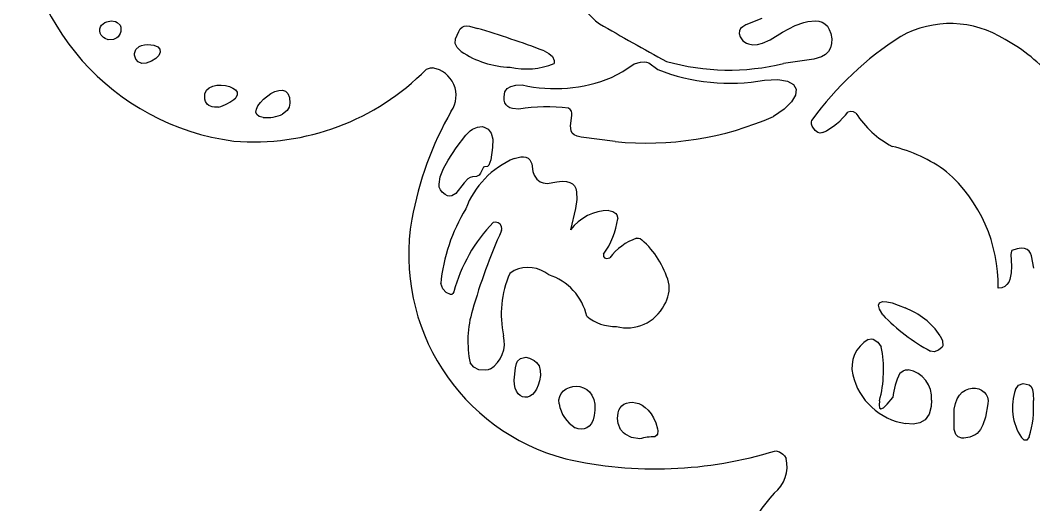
# Model space of a CAD drawing. Extents: x 0.98 to 3.75, y 0.23 to 4.49.
# Drawn here: x 1.04 to 1.986, y 1.894 to 2.347 of the extents above; entities that cross this region are included whole.
import ezdxf

# ---------------------------------------------------------------- set-up
doc = ezdxf.new("R2010")
doc.units = 0
doc.header["$MEASUREMENT"] = 0
doc.layers.add('Arc', color=6, linetype='CONTINUOUS')
doc.layers.add('Line', color=1, linetype='CONTINUOUS')

msp = doc.modelspace()

# ---------------------------------------------------------------- linework, layer by layer
at = {"layer": 'Arc', "color": 0, "true_color": 0x000000}
for centre, radius, start, end in [((1.26961, 2.46139), 0.22943, -179.19018, -97.57604), ((1.62425, 2.4013), 0.07251, 174.5924, -127.0056), ((1.22058, 1.50883), 0.86608, 69.1373, 73.48894), ((4.38351, 7.26779), 5.66621, -119.64803, -118.92397), ((1.90798, 2.24877), 0.0949, 57.40232, 119.1906), ((2.02655, 2.07352), 0.30625, 122.56754, 143.99061), ((1.89094, 2.20045), 0.14527, 39.05077, 62.01116), ((1.49936, 2.38808), 0.08515, -124.10877, -91.42378), ((1.70129, 2.51329), 0.21304, -105.86343, -76.11723), ((1.25763, 2.45957), 0.22634, -94.63014, -44.4909), ((1.42079, 2.27655), 0.02609, -34.43011, 80.74416), ((1.5124, 2.37293), 0.07159, -102.21572, -68.66936), ((1.70264, 2.47319), 0.18524, -111.42651, -80.04715), ((1.53905, 2.42196), 0.13899, -102.69933, -67.7051), ((1.21376, 2.30567), 0.04163, -74.09672, -48.64866), ((1.71414, 2.10554), 0.31354, 150.10936, 169.80831), ((1.5321, 2.09963), 0.16627, 83.24869, 99.19071), ((1.76172, 2.29934), 0.06355, -64.59883, -37.02631), ((1.27068, 2.28882), 0.03298, -96.46378, -64.27121), ((1.62476, 2.52559), 0.29351, -95.77329, -66.21598), ((1.89669, 2.30979), 0.09152, -146.96701, -118.09755), ((1.82131, 2.09341), 0.13943, 53.4341, 76.61366), ((1.53346, 2.1414), 0.08295, 112.98627, 159.38668), ((1.81176, 2.09922), 0.1409, -1.07886, 48.9051), ((1.59713, 2.08465), 0.1654, 148.69098, 174.36625), ((1.58969, 2.12462), 0.04466, 90.26916, 143.72724), ((1.59937, 2.12752), 0.1967, 170.19384, -104.79448), ((1.58864, 2.05444), 0.14904, 135.99754, 164.89456), ((1.52359, 2.17206), 0.07489, -35.70731, -8.08051), ((2.0197, 1.91449), 0.58057, 156.02488, 163.84517), ((1.6337, 2.09149), 0.05499, 109.53253, 142.32527), ((1.56504, 2.07919), 0.08334, 15.9799, 48.57103), ((1.58647, 2.07201), 0.09744, 156.88099, -168.28814), ((1.5137, 2.08501), 0.03102, 50.90165, 114.34844), ((1.5175, 2.0589), 0.0526, 12.61436, 72.5578), ((1.61737, 2.09658), 0.02833, -33.55813, 11.29222), ((1.60658, 2.09804), 0.03843, -105.35239, -26.46212), ((1.5592, 2.04715), 0.10135, 163.44551, -168.4273), ((1.97561, 2.19745), 0.18133, -136.12622, -118.36813), ((1.84257, 2.015), 0.06727, 33.58142, 69.86309), ((1.59472, 2.1012), 0.04025, -130.04243, -87.60695), ((1.46344, 2.0452), 0.0285, -57.23462, 14.26476), ((1.84636, 2.02264), 0.0302, 120.00443, -166.73426), ((1.73772, 2.02018), 0.10796, -15.34877, 11.62353), ((1.8752, 2.02942), 0.05983, -166.75762, -98.6832), ((1.91488, 1.98894), 0.06082, 152.30117, 174.77335), ((1.86425, 1.99461), 0.02624, -5.51476, 80.21999), ((2.01678, 1.98522), 0.05085, 160.54668, -146.4937), ((1.57456, 1.9936), 0.03192, -171.20237, -121.49223), ((1.89587, 1.98498), 0.0899, -17.50053, 4.42744), ((1.63198, 1.90962), 0.04828, 89.45857, 106.62775), ((1.63301, 2.30804), 0.38006, -102.74702, -72.84686), ((1.72459, 1.93006), 0.03117, -52.50422, 14.23695), ((1.90803, 1.76099), 0.21883, 138.72999, -170.98671)]:
    msp.add_arc(centre, radius, start, end, dxfattribs=at)
at = {"layer": 'Line', "color": 0, "true_color": 0x000000}
for p, q in [((1.11903, 2.34464), (1.12093, 2.34542)), ((1.12093, 2.34542), (1.12504, 2.34612)), ((1.12504, 2.34612), (1.12903, 2.34558)), ((1.12903, 2.34558), (1.13077, 2.34482)), ((1.7321, 2.34834), (1.71718, 2.34236)), ((1.77119, 2.34468), (1.77502, 2.34561)), ((1.77502, 2.34561), (1.78219, 2.34623)), ((1.78219, 2.34623), (1.78544, 2.34581)), ((1.78544, 2.34581), (1.7884, 2.34485)), ((1.11429, 2.33683), (1.11434, 2.33888)), ((1.11486, 2.33456), (1.11429, 2.33683)), ((1.11434, 2.33888), (1.11491, 2.34069)), ((1.11491, 2.34069), (1.11594, 2.34226)), ((1.11594, 2.34226), (1.11903, 2.34464)), ((1.13077, 2.34482), (1.13336, 2.34227)), ((1.13336, 2.34227), (1.13405, 2.34046)), ((1.13395, 2.33615), (1.13337, 2.3343)), ((1.13405, 2.34046), (1.13395, 2.33615)), ((1.44637, 2.32931), (1.44929, 2.33628)), ((1.44929, 2.33628), (1.45079, 2.3386)), ((1.45079, 2.3386), (1.45246, 2.34021)), ((1.45246, 2.34021), (1.45439, 2.34116)), ((1.45439, 2.34116), (1.45668, 2.34148)), ((1.45668, 2.34148), (1.45943, 2.34124)), ((1.45943, 2.34124), (1.46672, 2.3392)), ((1.71116, 2.33683), (1.71099, 2.33429)), ((1.71235, 2.33896), (1.71116, 2.33683)), ((1.71441, 2.34077), (1.71235, 2.33896)), ((1.71718, 2.34236), (1.71441, 2.34077)), ((1.73982, 2.32841), (1.75152, 2.33577)), ((1.75152, 2.33577), (1.76328, 2.34181)), ((1.76328, 2.34181), (1.77119, 2.34468)), ((1.7884, 2.34485), (1.79102, 2.3433)), ((1.79102, 2.3433), (1.79325, 2.34109)), ((1.79325, 2.34109), (1.79505, 2.33819)), ((1.79505, 2.33819), (1.79637, 2.33455)), ((1.11565, 2.33299), (1.11486, 2.33456)), ((1.1179, 2.33054), (1.11565, 2.33299)), ((1.11928, 2.32966), (1.1179, 2.33054)), ((1.12237, 2.32862), (1.11928, 2.32966)), ((1.12724, 2.32887), (1.12237, 2.32862)), ((1.13018, 2.33028), (1.12724, 2.32887)), ((1.13144, 2.33136), (1.13018, 2.33028)), ((1.13337, 2.3343), (1.13144, 2.33136)), ((1.44604, 2.32514), (1.44637, 2.32931)), ((1.71099, 2.33429), (1.712, 2.33124)), ((1.712, 2.33124), (1.71452, 2.32767)), ((1.71452, 2.32767), (1.71777, 2.32534)), ((1.7328, 2.32537), (1.73982, 2.32841)), ((1.79637, 2.33455), (1.7973, 2.32942)), ((1.7973, 2.32942), (1.79726, 2.32491)), ((1.14693, 2.31586), (1.1481, 2.31935)), ((1.1481, 2.31935), (1.15107, 2.32219)), ((1.15107, 2.32219), (1.1533, 2.3232)), ((1.1533, 2.3232), (1.15606, 2.32385)), ((1.15606, 2.32385), (1.15938, 2.32407)), ((1.15938, 2.32407), (1.16495, 2.32348)), ((1.16495, 2.32348), (1.1686, 2.32193)), ((1.1686, 2.32193), (1.17048, 2.31966)), ((1.17071, 2.31693), (1.16943, 2.314)), ((1.17048, 2.31966), (1.17071, 2.31693)), ((1.44788, 2.32122), (1.44604, 2.32514)), ((1.45162, 2.31759), (1.44788, 2.32122)), ((1.52902, 2.31813), (1.53336, 2.3158)), ((1.71777, 2.32534), (1.71963, 2.32461)), ((1.71963, 2.32461), (1.72371, 2.32394)), ((1.72371, 2.32394), (1.72815, 2.32423)), ((1.72815, 2.32423), (1.7328, 2.32537)), ((1.79435, 2.31768), (1.79153, 2.31493)), ((1.79627, 2.321), (1.79435, 2.31768)), ((1.79726, 2.32491), (1.79627, 2.321)), ((1.14694, 2.31404), (1.14693, 2.31586)), ((1.14803, 2.31059), (1.14694, 2.31404)), ((1.15034, 2.30783), (1.14803, 2.31059)), ((1.15365, 2.30631), (1.15034, 2.30783)), ((1.1628, 2.30856), (1.15772, 2.30656)), ((1.16674, 2.31113), (1.1628, 2.30856)), ((1.16943, 2.314), (1.16674, 2.31113)), ((1.53336, 2.3158), (1.53674, 2.31283)), ((1.53674, 2.31283), (1.53849, 2.30914)), ((1.53849, 2.30914), (1.53844, 2.30625)), ((1.61313, 2.30597), (1.619, 2.30754)), ((1.619, 2.30754), (1.62229, 2.3079)), ((1.62229, 2.3079), (1.62459, 2.30764)), ((1.62459, 2.30764), (1.62655, 2.30687)), ((1.78069, 2.31045), (1.75241, 2.30647)), ((1.78784, 2.31274), (1.78069, 2.31045)), ((1.79153, 2.31493), (1.78784, 2.31274)), ((1.15772, 2.30656), (1.15365, 2.30631)), ((1.4191, 2.30095), (1.42294, 2.3022)), ((1.42294, 2.3022), (1.42499, 2.3023)), ((1.59178, 2.29336), (1.60251, 2.29878)), ((1.60251, 2.29878), (1.61313, 2.30597)), ((1.62655, 2.30687), (1.63496, 2.30075)), ((1.73465, 2.29073), (1.74699, 2.29135)), ((1.74699, 2.29135), (1.756, 2.28995)), ((1.756, 2.28995), (1.76172, 2.28684)), ((1.21241, 2.2782), (1.21396, 2.28135)), ((1.21396, 2.28135), (1.21652, 2.28367)), ((1.21652, 2.28367), (1.21982, 2.28522)), ((1.21982, 2.28522), (1.22363, 2.28606)), ((1.22363, 2.28606), (1.22767, 2.28625)), ((1.22767, 2.28625), (1.2317, 2.28584)), ((1.2317, 2.28584), (1.23546, 2.28491)), ((1.23546, 2.28491), (1.23869, 2.28351)), ((1.23869, 2.28351), (1.24114, 2.2817)), ((1.24114, 2.2817), (1.24256, 2.27954)), ((1.24256, 2.27954), (1.24268, 2.27709)), ((1.27412, 2.27838), (1.27785, 2.28022)), ((1.27785, 2.28022), (1.2815, 2.28131)), ((1.2815, 2.28131), (1.28486, 2.28147)), ((1.28486, 2.28147), (1.28776, 2.28054)), ((1.28776, 2.28054), (1.29, 2.27834)), ((1.49157, 2.27534), (1.49233, 2.27992)), ((1.49233, 2.27992), (1.49452, 2.28308)), ((1.49452, 2.28308), (1.49801, 2.28506)), ((1.49801, 2.28506), (1.50271, 2.28608)), ((1.50271, 2.28608), (1.5085, 2.28637)), ((1.76172, 2.28684), (1.76423, 2.28235)), ((1.76423, 2.28235), (1.76356, 2.2768)), ((1.21227, 2.27301), (1.21241, 2.2782)), ((1.21292, 2.27097), (1.21227, 2.27301)), ((1.21462, 2.26852), (1.21292, 2.27097)), ((1.24268, 2.27709), (1.24126, 2.27442)), ((1.26194, 2.2669), (1.2642, 2.27004)), ((1.2642, 2.27004), (1.2671, 2.27312)), ((1.2671, 2.27312), (1.27412, 2.27838)), ((1.29, 2.27834), (1.2914, 2.27471)), ((1.2914, 2.27471), (1.29178, 2.26947)), ((1.49178, 2.27222), (1.49157, 2.27534)), ((1.49245, 2.26969), (1.49178, 2.27222)), ((1.49356, 2.26768), (1.49245, 2.26969)), ((1.75978, 2.27052), (1.75296, 2.26381)), ((1.76356, 2.2768), (1.75978, 2.27052)), ((1.21619, 2.26729), (1.21462, 2.26852)), ((1.21911, 2.26605), (1.21619, 2.26729)), ((1.22138, 2.26564), (1.21911, 2.26605)), ((1.22517, 2.26563), (1.22138, 2.26564)), ((1.26013, 2.26106), (1.26053, 2.26385)), ((1.26095, 2.25872), (1.26013, 2.26106)), ((1.26053, 2.26385), (1.26194, 2.2669)), ((1.28926, 2.2626), (1.28499, 2.25911)), ((1.29105, 2.26571), (1.28926, 2.2626)), ((1.29156, 2.2675), (1.29105, 2.26571)), ((1.29178, 2.26947), (1.29156, 2.2675)), ((1.49511, 2.26616), (1.49356, 2.26768)), ((1.49709, 2.26505), (1.49511, 2.26616)), ((1.49949, 2.26432), (1.49709, 2.26505)), ((1.50554, 2.26377), (1.49949, 2.26432)), ((1.55343, 2.26351), (1.55164, 2.26475)), ((1.55448, 2.2619), (1.55343, 2.26351)), ((1.55495, 2.25998), (1.55448, 2.2619)), ((1.75296, 2.26381), (1.74313, 2.25701)), ((1.81502, 2.26169), (1.81246, 2.26108)), ((1.81753, 2.26135), (1.81502, 2.26169)), ((1.81996, 2.2599), (1.81753, 2.26135)), ((1.26317, 2.257), (1.26095, 2.25872)), ((1.26696, 2.25605), (1.26317, 2.257)), ((1.55367, 2.24808), (1.55498, 2.25782)), ((1.55498, 2.25782), (1.55495, 2.25998)), ((1.77832, 2.25165), (1.77882, 2.25357)), ((1.77838, 2.24977), (1.77832, 2.25165)), ((1.45604, 2.23961), (1.46007, 2.24355)), ((1.46007, 2.24355), (1.46224, 2.24505)), ((1.46224, 2.24505), (1.46671, 2.247)), ((1.46671, 2.247), (1.47108, 2.24747)), ((1.47108, 2.24747), (1.47312, 2.2471)), ((1.47312, 2.2471), (1.47674, 2.24511)), ((1.47674, 2.24511), (1.47946, 2.24133)), ((1.47946, 2.24133), (1.48098, 2.23563)), ((1.5542, 2.24349), (1.55367, 2.24808)), ((1.55528, 2.2415), (1.5542, 2.24349)), ((1.55708, 2.23979), (1.55528, 2.2415)), ((1.77901, 2.24785), (1.77838, 2.24977)), ((1.78202, 2.2437), (1.77901, 2.24785)), ((1.78425, 2.24202), (1.78202, 2.2437)), ((1.78657, 2.24149), (1.78425, 2.24202)), ((1.78898, 2.24194), (1.78657, 2.24149)), ((1.44694, 2.22771), (1.45604, 2.23961)), ((1.48098, 2.23563), (1.48097, 2.22789)), ((1.55977, 2.23845), (1.55708, 2.23979)), ((1.56349, 2.23752), (1.55977, 2.23845)), ((1.59524, 2.23357), (1.56349, 2.23752)), ((1.4394, 2.21627), (1.44694, 2.22771)), ((1.48097, 2.22789), (1.47937, 2.21657)), ((1.43511, 2.20833), (1.4394, 2.21627)), ((1.47937, 2.21657), (1.47746, 2.21145)), ((1.50106, 2.21776), (1.50726, 2.21931)), ((1.50726, 2.21931), (1.50984, 2.21929)), ((1.50984, 2.21929), (1.51208, 2.2188)), ((1.51208, 2.2188), (1.51398, 2.21788)), ((1.51398, 2.21788), (1.51553, 2.21655)), ((1.51553, 2.21655), (1.51758, 2.21286)), ((1.51758, 2.21286), (1.51841, 2.20571)), ((1.4321, 2.20071), (1.43511, 2.20833)), ((1.46977, 2.20397), (1.46829, 2.20206)), ((1.4723, 2.20947), (1.46977, 2.20397)), ((1.47348, 2.20999), (1.4723, 2.20947)), ((1.47612, 2.21026), (1.47348, 2.20999)), ((1.47746, 2.21145), (1.47612, 2.21026)), ((1.51841, 2.20571), (1.51955, 2.20207)), ((1.43092, 2.19387), (1.4321, 2.20071)), ((1.43121, 2.1909), (1.43092, 2.19387)), ((1.45432, 2.19499), (1.44648, 2.18497)), ((1.45786, 2.1986), (1.45432, 2.19499)), ((1.45986, 2.19989), (1.45786, 2.1986)), ((1.46207, 2.2007), (1.45986, 2.19989)), ((1.46603, 2.20101), (1.46207, 2.2007)), ((1.46829, 2.20206), (1.46603, 2.20101)), ((1.51955, 2.20207), (1.5222, 2.19834)), ((1.5222, 2.19834), (1.52531, 2.19604)), ((1.52531, 2.19604), (1.52815, 2.1949)), ((1.52815, 2.1949), (1.53193, 2.19441)), ((1.53193, 2.19441), (1.54081, 2.19598)), ((1.54081, 2.19598), (1.5457, 2.19645)), ((1.5457, 2.19645), (1.54973, 2.19626)), ((1.54973, 2.19626), (1.55298, 2.19543)), ((1.55298, 2.19543), (1.55549, 2.19403)), ((1.55549, 2.19403), (1.55735, 2.19207)), ((1.43217, 2.1883), (1.43121, 2.1909)), ((1.43389, 2.18614), (1.43217, 2.1883)), ((1.43652, 2.18406), (1.43389, 2.18614)), ((1.44648, 2.18497), (1.443, 2.18277)), ((1.55735, 2.19207), (1.55861, 2.1896)), ((1.55861, 2.1896), (1.55933, 2.18667)), ((1.55933, 2.18667), (1.55944, 2.17955)), ((1.4389, 2.18288), (1.43652, 2.18406)), ((1.44105, 2.18248), (1.4389, 2.18288)), ((1.443, 2.18277), (1.44105, 2.18248)), ((1.55944, 2.17955), (1.55819, 2.17103)), ((1.55819, 2.17103), (1.55368, 2.15105)), ((1.58948, 2.16928), (1.5932, 2.16838)), ((1.5932, 2.16838), (1.59583, 2.16639)), ((1.59583, 2.16639), (1.59674, 2.16501)), ((1.48406, 2.15829), (1.48144, 2.15797)), ((1.48614, 2.1577), (1.48406, 2.15829)), ((1.48791, 2.15638), (1.48614, 2.1577)), ((1.48924, 2.1541), (1.48791, 2.15638)), ((1.59674, 2.16501), (1.59774, 2.16154)), ((1.48922, 2.1504), (1.48952, 2.152)), ((1.48952, 2.152), (1.48924, 2.1541)), ((1.61532, 2.14332), (1.61708, 2.14346)), ((1.61708, 2.14346), (1.6187, 2.14294)), ((1.6187, 2.14294), (1.62018, 2.14167)), ((1.5844, 2.12835), (1.58433, 2.12633)), ((1.96495, 2.13128), (1.96458, 2.12818)), ((1.96458, 2.12818), (1.96505, 2.1172)), ((1.96552, 2.13191), (1.96495, 2.13128)), ((1.97032, 2.13338), (1.96552, 2.13191)), ((1.97421, 2.13396), (1.97032, 2.13338)), ((1.9773, 2.13372), (1.97421, 2.13396)), ((1.97968, 2.13279), (1.9773, 2.13372)), ((1.98148, 2.13126), (1.97968, 2.13279)), ((1.9828, 2.12924), (1.98148, 2.13126)), ((1.98374, 2.12682), (1.9828, 2.12924)), ((1.58433, 2.12633), (1.58545, 2.12484)), ((1.58545, 2.12484), (1.58722, 2.12433)), ((1.58722, 2.12433), (1.59018, 2.1251)), ((1.98592, 2.11526), (1.98374, 2.12682)), ((1.50091, 2.11327), (1.49686, 2.11027)), ((1.96483, 2.11082), (1.96361, 2.10484)), ((1.96505, 2.1172), (1.96483, 2.11082)), ((1.43439, 2.09616), (1.43253, 2.10089)), ((1.96084, 2.10001), (1.95871, 2.09826)), ((1.96245, 2.10223), (1.96084, 2.10001)), ((1.96361, 2.10484), (1.96245, 2.10223)), ((1.43767, 2.09273), (1.43439, 2.09616)), ((1.44158, 2.09079), (1.43767, 2.09273)), ((1.44287, 2.0909), (1.44158, 2.09079)), ((1.44389, 2.09173), (1.44287, 2.0909)), ((1.44475, 2.09328), (1.44389, 2.09173)), ((1.956, 2.09708), (1.95263, 2.09656)), ((1.95871, 2.09826), (1.956, 2.09708)), ((1.84105, 2.08068), (1.84207, 2.083)), ((1.8419, 2.07698), (1.84105, 2.08068)), ((1.84207, 2.083), (1.8447, 2.08406)), ((1.8447, 2.08406), (1.84866, 2.08399)), ((1.84866, 2.08399), (1.85366, 2.0829)), ((1.85366, 2.0829), (1.85944, 2.08092)), ((1.85944, 2.08092), (1.86573, 2.07816)), ((1.8449, 2.07177), (1.8419, 2.07698)), ((1.89861, 2.05221), (1.90073, 2.04745)), ((1.83125, 2.04879), (1.834, 2.04934)), ((1.834, 2.04934), (1.83597, 2.04893)), ((1.83597, 2.04893), (1.84043, 2.04614)), ((1.84043, 2.04614), (1.84347, 2.04193)), ((1.90115, 2.04289), (1.90045, 2.04148)), ((1.90073, 2.04745), (1.90115, 2.04289)), ((1.89291, 2.0372), (1.88945, 2.03789)), ((1.89693, 2.03864), (1.89291, 2.0372)), ((1.90045, 2.04148), (1.89693, 2.03864)), ((1.46336, 2.02281), (1.45992, 2.02681)), ((1.50227, 2.02237), (1.50311, 2.02633)), ((1.50311, 2.02633), (1.50419, 2.0286)), ((1.50419, 2.0286), (1.507, 2.03114)), ((1.507, 2.03114), (1.51177, 2.03221)), ((1.51177, 2.03221), (1.51539, 2.03131)), ((1.51539, 2.03131), (1.51973, 2.02923)), ((1.51973, 2.02923), (1.52193, 2.0274)), ((1.52193, 2.0274), (1.52424, 2.02401)), ((1.52424, 2.02401), (1.5254, 2.01994)), ((1.4682, 2.02048), (1.46336, 2.02281)), ((1.47456, 2.02), (1.4682, 2.02048)), ((1.47679, 2.0204), (1.47456, 2.02)), ((1.47886, 2.02124), (1.47679, 2.0204)), ((1.50115, 2.01079), (1.50227, 2.02237)), ((1.52549, 2.01525), (1.52476, 2.01026)), ((1.5254, 2.01994), (1.52549, 2.01525)), ((1.86104, 2.01721), (1.86401, 2.01963)), ((1.86401, 2.01963), (1.86612, 2.02028)), ((1.86612, 2.02028), (1.86871, 2.02048)), ((1.50134, 2.00674), (1.50115, 2.01079)), ((1.50208, 2.00325), (1.50134, 2.00674)), ((1.52358, 2.00599), (1.52201, 2.00242)), ((1.52476, 2.01026), (1.52358, 2.00599)), ((1.55253, 2.00395), (1.55572, 2.00479)), ((1.55572, 2.00479), (1.55906, 2.00505)), ((1.55906, 2.00505), (1.56241, 2.00471)), ((1.96883, 2.00216), (1.97168, 2.006)), ((1.97168, 2.006), (1.97591, 2.00756)), ((1.97591, 2.00756), (1.9817, 2.00631)), ((1.9817, 2.00631), (1.98341, 2.005)), ((1.98341, 2.005), (1.98479, 2.00206)), ((1.50327, 2.00036), (1.50208, 2.00325)), ((1.50484, 1.99805), (1.50327, 2.00036)), ((1.50672, 1.99636), (1.50484, 1.99805)), ((1.50883, 1.99528), (1.50672, 1.99636)), ((1.5111, 1.99483), (1.50883, 1.99528)), ((1.51577, 1.99587), (1.51343, 1.99502)), ((1.51803, 1.99737), (1.51577, 1.99587)), ((1.52014, 1.99955), (1.51803, 1.99737)), ((1.52201, 2.00242), (1.52014, 1.99955)), ((1.54285, 1.99231), (1.54355, 1.99553)), ((1.54355, 1.99553), (1.54498, 1.99834)), ((1.54498, 1.99834), (1.54704, 2.00069)), ((1.54704, 2.00069), (1.54959, 2.00258)), ((1.54959, 2.00258), (1.55253, 2.00395)), ((1.56241, 2.00471), (1.56567, 2.00373)), ((1.56567, 2.00373), (1.5687, 2.00209)), ((1.5687, 2.00209), (1.57139, 1.99975)), ((1.57139, 1.99975), (1.57363, 1.99668)), ((1.57363, 1.99668), (1.57528, 1.99285)), ((1.91433, 1.99335), (1.91651, 1.99686)), ((1.91651, 1.99686), (1.91911, 1.99957)), ((1.91911, 1.99957), (1.92203, 2.00152)), ((1.92203, 2.00152), (1.92513, 2.00275)), ((1.92513, 2.00275), (1.92832, 2.0033)), ((1.92832, 2.0033), (1.93147, 2.00322)), ((1.93147, 2.00322), (1.93448, 2.00256)), ((1.93448, 2.00256), (1.93722, 2.00135)), ((1.93722, 2.00135), (1.9396, 1.99964)), ((1.9396, 1.99964), (1.94149, 1.99747)), ((1.94149, 1.99747), (1.94278, 1.99488)), ((1.98479, 2.00206), (1.98539, 1.99803)), ((1.98539, 1.99803), (1.9855, 1.99192)), ((1.51343, 1.99502), (1.5111, 1.99483)), ((1.54301, 1.98871), (1.54285, 1.99231)), ((1.57528, 1.99285), (1.57624, 1.98822)), ((1.57624, 1.98822), (1.57638, 1.98277)), ((1.59983, 1.9849), (1.60148, 1.98677)), ((1.60148, 1.98677), (1.60352, 1.98824)), ((1.60352, 1.98824), (1.6059, 1.98931)), ((1.6059, 1.98931), (1.60853, 1.98993)), ((1.60853, 1.98993), (1.61137, 1.99008)), ((1.61137, 1.99008), (1.61433, 1.98972)), ((1.61433, 1.98972), (1.61736, 1.98884)), ((1.61736, 1.98884), (1.62038, 1.98741)), ((1.62038, 1.98741), (1.62334, 1.98538)), ((1.84183, 1.9916), (1.84152, 1.98752)), ((1.84152, 1.98752), (1.84189, 1.98488)), ((1.8455, 1.98508), (1.84915, 1.98848)), ((1.84915, 1.98848), (1.85432, 1.99448)), ((1.89005, 1.9863), (1.8882, 1.97897)), ((1.89037, 1.99209), (1.89005, 1.9863)), ((1.91169, 1.98375), (1.91269, 1.98899)), ((1.91269, 1.98899), (1.91433, 1.99335)), ((1.9431, 1.98863), (1.94073, 1.97638)), ((1.94278, 1.99488), (1.94335, 1.99192)), ((1.94335, 1.99192), (1.9431, 1.98863)), ((1.57581, 1.97779), (1.5747, 1.97367)), ((1.57638, 1.98277), (1.57581, 1.97779)), ((1.5976, 1.97494), (1.59797, 1.98013)), ((1.59797, 1.98013), (1.59863, 1.98268)), ((1.59863, 1.98268), (1.59983, 1.9849)), ((1.62334, 1.98538), (1.62616, 1.98274)), ((1.62616, 1.98274), (1.62878, 1.97946)), ((1.62878, 1.97946), (1.63114, 1.9755)), ((1.84189, 1.98488), (1.84315, 1.98397)), ((1.84315, 1.98397), (1.8455, 1.98508)), ((1.8882, 1.97897), (1.88458, 1.97388)), ((1.91145, 1.97757), (1.91169, 1.98375)), ((1.91169, 1.9647), (1.91145, 1.97757)), ((1.94073, 1.97638), (1.93846, 1.96911)), ((1.57115, 1.96791), (1.56886, 1.9662)), ((1.57313, 1.97039), (1.57115, 1.96791)), ((1.5747, 1.97367), (1.57313, 1.97039)), ((1.59807, 1.97034), (1.5976, 1.97494)), ((1.60035, 1.96459), (1.59807, 1.97034)), ((1.63114, 1.9755), (1.63316, 1.97085)), ((1.63316, 1.97085), (1.63479, 1.96546)), ((1.87325, 1.9697), (1.86617, 1.97027)), ((1.87949, 1.97084), (1.87325, 1.9697)), ((1.88458, 1.97388), (1.87949, 1.97084)), ((1.93846, 1.96911), (1.93616, 1.96478)), ((1.56075, 1.96534), (1.55788, 1.96638)), ((1.56358, 1.96495), (1.56075, 1.96534)), ((1.56631, 1.96522), (1.56358, 1.96495)), ((1.56886, 1.9662), (1.56631, 1.96522)), ((1.6029, 1.96153), (1.60035, 1.96459)), ((1.60448, 1.96023), (1.6029, 1.96153)), ((1.61042, 1.95732), (1.60448, 1.96023)), ((1.6343, 1.95931), (1.63244, 1.9579)), ((1.63488, 1.96038), (1.6343, 1.95931)), ((1.63479, 1.96546), (1.63516, 1.96342)), ((1.63516, 1.96342), (1.63488, 1.96038)), ((1.91322, 1.96003), (1.91169, 1.9647)), ((1.91534, 1.95783), (1.91322, 1.96003)), ((1.91861, 1.95666), (1.91534, 1.95783)), ((1.93103, 1.95962), (1.9262, 1.95742)), ((1.933, 1.96112), (1.93103, 1.95962)), ((1.93616, 1.96478), (1.933, 1.96112)), ((1.9816, 1.95795), (1.97935, 1.95472)), ((1.61817, 1.95588), (1.61042, 1.95732)), ((1.92076, 1.95654), (1.91861, 1.95666)), ((1.9262, 1.95742), (1.92076, 1.95654)), ((1.97689, 1.95463), (1.97438, 1.95715)), ((1.97935, 1.95472), (1.97689, 1.95463)), ((1.7451, 1.94488), (1.74863, 1.94384)), ((1.74863, 1.94384), (1.75187, 1.94173)), ((1.75187, 1.94173), (1.75335, 1.94022)), ((1.75335, 1.94022), (1.75479, 1.93773))]:
    msp.add_line(p, q, dxfattribs=at)

doc.saveas('drawing.dxf')
